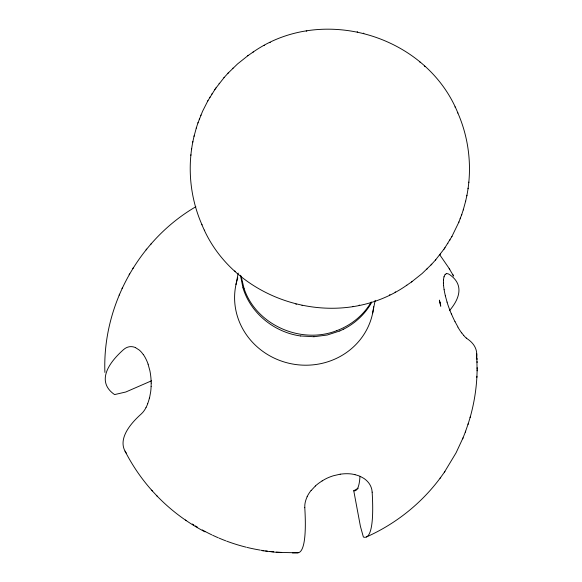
<?xml version="1.0" encoding="UTF-8"?>
<svg xmlns="http://www.w3.org/2000/svg" width="582" height="582" viewBox="0 0 582 582"><rect width="100%" height="100%" fill="white"/><g stroke="black" fill="none" stroke-linecap="round" stroke-linejoin="round"><path stroke-width="0.87" d="M151.196 383.058L151.131 386.63M477.124 370.836L476.723 353.761M470.096 417.578C473.901 404.119 476.229 390.238 476.913 376.263M476.876 377.383L477.16 369.846M192.882 141.601C187.324 169.427 190.547 198.92 202.019 224.87M466.815 195.843C472.366 168.023 469.15 138.531 457.67 112.573M443.448 279.862L444.001 276.683M190.852 155.35L190.925 154.754M191.587 149.232L191.653 148.708M468.044 188.735L468.11 188.212M468.772 182.69L468.845 182.093M235.979 284.569L238.234 273.074M372.567 313.596L375.164 300.334M194.039 136.312L196.44 127.531M463.257 209.913L465.658 201.132M192.751 142.183L194.141 135.824M465.556 201.619L466.939 195.261M149.53 398.001L150.687 391.751A36.179 18.086 85.5 0 0 151.094 386.615M465.309 432.12L468.328 423.376M468.023 424.416L470.38 416.603M197.924 122.998L202.558 111.3L207.949 100.65M458.914 221.96L458.747 222.382L461.773 214.445M196.243 128.127L198.069 122.547M461.621 214.896L463.454 209.316M444.321 472.315L456.077 452.811L463.046 437.824M195.865 206.719C138.443 240.097 102.345 306.11 104.898 372.422M462.661 438.828L465.673 431.175M199.277 119.288L199.524 118.655M200.783 115.483L200.95 115.061M460.173 218.788L460.42 218.163M458.747 222.389L451.748 236.794M119.135 295.132L119.55 294.208M122.045 288.563L122.482 287.595M146.017 407.56L145.384 408.702A41.708 20.043 86.5 0 1 142.648 412.551L141.193 414.02A182.879 54.09 -15.5 0 0 126.447 453.32M207.723 101.042L215.384 88.74L224.245 77.377M209.673 97.66L210.007 97.078M371.265 301.963C363.605 315.262 350.961 325.403 336.614 330.692M435.452 260.067L444.313 248.703L451.967 236.401M449.69 240.366L450.024 239.784M129.131 274.748L129.655 273.882M132.849 268.542L133.394 267.633M371.469 302.771C365.103 314.047 355.275 323.25 343.736 329.099M211.804 94.139L212.066 93.746M214.707 89.737L215.056 89.221M444.641 248.223L444.983 247.706M447.631 243.698L447.885 243.312M366.442 536.953C395.76 523.909 421.674 503.255 440.698 477.393M440.079 478.251L444.91 471.485M215.689 88.311L215.98 87.918M219.072 83.721L219.436 83.233M440.261 254.21L440.625 253.723M443.71 249.525L444.001 249.14M311.144 490.524L315.357 486.028M150.76 244.324L151.444 243.516M146.067 249.882L146.729 249.103M227.926 73.288L237.58 63.911L248.179 55.465M431.771 264.155L422.11 273.533L411.51 281.979M223.895 77.762L228.69 72.481M435.794 259.681L431.007 264.963M232.625 68.509L233.033 68.094M426.657 269.35L427.072 268.935M252.872 52.242C321.737 3.914 426.519 35.029 457.903 113.068M201.794 224.376C233.178 302.414 337.96 333.53 406.825 285.202M247.736 55.777L253.352 51.907M406.345 285.544L411.954 281.666M322.115 480.914L319.227 482.871A36.179 23.382 -20.4 0 0 315.328 486.014M269.757 42.69L270.266 42.442M264.148 45.512L264.628 45.28M389.431 295.001L389.94 294.754M395.069 292.171L395.549 291.938M339.772 330.954L343.693 329.121M151.538 380.803L125.807 391.999L114.603 394.581A182.886 54.104 -15.5 0 1 123.399 349.746L124.926 348.553A41.715 20.828 82.6 0 1 128.302 346.996L129.189 346.792A38.761 19.352 82.8 0 1 131.008 346.639A39.518 19.773 83.4 0 1 135.606 347.65M339.721 330.976L327.186 335.028L313.967 336.723M336.614 330.692C301.141 344.566 256.371 325.2 244.113 288.687M446.634 273.678L446.205 273.78A38.783 9.341 71.9 0 0 445.092 274.588M352.881 306.43L353.434 306.321M359.094 305.237L359.632 305.135M306.263 31.122L306.816 31.013M340.201 474.185L333.493 475.734A33.036 21.752 -20.1 0 0 326.808 478.309A32.156 20.996 -20.2 0 0 322.137 480.936M262.169 550.681L276.705 552.362L297.082 552.784A182.879 25.564 77 0 0 304.786 507.657M292.39 552.9L298.108 552.762M313.909 336.723L300.596 335.974M300.538 335.967C274.377 332.337 250.58 313.32 242.949 287.777M354.998 474.628L351.928 474.046A32.148 21.025 -19.8 0 0 347.003 473.719A33.036 21.701 -20 0 0 340.194 474.214M357.152 31.806L357.69 31.93M363.328 33.196L363.874 33.319M295.823 304.124L296.369 304.248M302.007 305.514L302.538 305.637M135.606 347.709L139.113 349.949A36.186 18.311 84.4 0 1 141.688 352.488L143.325 354.62M204.937 531.817C186.924 522.418 170.461 510.065 156.427 495.377M185.382 520.032L186.247 520.65M466.269 338.018L467.397 338.891A182.879 54.09 -15.5 0 1 476.352 358.236M424.511 66.115L424.925 66.494M419.768 61.918L420.182 62.296M234.772 270.95L235.179 271.328M125.028 451.108C132.361 465.469 141.513 478.906 152.295 490.902M151.611 490.175L157.155 496.155M463.723 335.385L463.032 334.548A38.761 8.694 68.7 0 1 461.621 332.7M439.65 254.647L448.678 267.742L453.669 276.181M449.202 268.578L449.77 269.531M452.651 274.391L453.152 275.242M457.925 326.975L455.022 321.664M455.008 106.841L455.248 107.35M204.449 230.094L204.689 230.61M451.414 313.916L452.84 317.146A36.186 8.854 69.5 0 0 455.015 321.693M148.083 364.194L149.858 370.596A33.036 16.987 85.3 0 1 150.891 377.631A32.156 16.398 85.3 0 1 151.16 383.051M244.113 288.679L241.057 275.992M447.085 302.138L445.317 295.743M242.941 287.726L240.461 275.25M359.967 476.614A135.206 18.908 77 0 1 353.754 490.735L360.411 526.317L363.372 537.011A182.879 25.572 77 0 0 372.153 492.139M372.167 492.176L371.883 489.942A41.715 26.634 -17.2 0 0 370.392 485.599L369.832 484.566A38.754 24.75 -17.5 0 0 367.664 481.67A39.525 25.295 -18 0 0 363.852 478.389L360.425 476.476A36.04 23.265 -19 0 0 354.947 474.701M443.542 285.478L443.389 283.019M476.971 358.337L477.036 359.465M304.801 507.686L304.808 505.394A41.715 26.263 -21.9 0 1 305.717 500.498L306.139 499.232A38.768 24.473 -21.7 0 1 307.187 496.701M477.109 361.56L477.116 362.521M477.16 367.678L477.167 368.799M449.413 310.723A182.886 54.104 -15.5 0 0 449.61 274.617L448.555 274.02A41.708 10.054 72.1 0 0 446.634 273.678M147.712 403.733A38.776 18.682 86.4 0 1 146.002 407.531M149.45 397.906A39.518 19.141 86.2 0 1 147.675 403.661M148.112 364.165A33.036 17.06 85.3 0 0 145.609 358.337A32.156 16.507 85.1 0 0 143.339 354.569M444.066 276.843A39.518 9.53 71.7 0 1 445.114 274.646M443.433 283.092A36.179 8.992 70.5 0 1 443.484 279.927M444.124 289.69A32.156 8.228 70 0 1 443.586 285.551M445.361 295.78A33.036 8.57 69.8 0 1 444.117 289.683M447.041 302.123A33.036 8.635 69.7 0 0 449.369 308.904A32.156 8.264 69.7 0 0 451.377 313.967M461.657 332.926A39.511 9.108 69.1 0 1 457.939 327.222M466.284 338.069A41.722 9.283 68.6 0 1 463.738 335.45M307.121 496.701A39.525 25.128 -21.1 0 1 311.043 490.502M281.688 552.413A172.599 163.098 11.1 0 1 276.326 552.078M273.649 551.852A172.599 163.098 11.1 0 1 270.084 551.489M267.414 551.169A172.599 163.098 11.1 0 1 265.639 550.936M263.864 550.688A172.599 163.098 11.1 0 1 261.202 550.274M260.321 550.128A172.599 163.098 11.1 0 1 247.146 547.436M246.281 547.218A172.599 163.098 11.1 0 1 226.609 541.129M225.772 540.816A172.599 163.098 11.1 0 1 219.13 538.146M218.308 537.797A172.599 163.098 11.1 0 1 212.605 535.229M211.797 534.843A172.599 163.098 11.1 0 1 202.274 529.947M197.64 527.292A172.599 163.098 11.1 0 1 195.348 525.91M193.835 524.971A172.599 163.098 11.1 0 1 192.336 524.018M373.637 306.772A69.818 65.977 11.1 0 1 290.433 363.597A69.818 65.977 11.1 0 1 237.798 277.905M358.228 488.225A130.848 123.646 11.1 0 1 353.754 490.728M439.956 302.465L439.374 300.108L440.756 306.212L439.956 302.465"/></g></svg>
